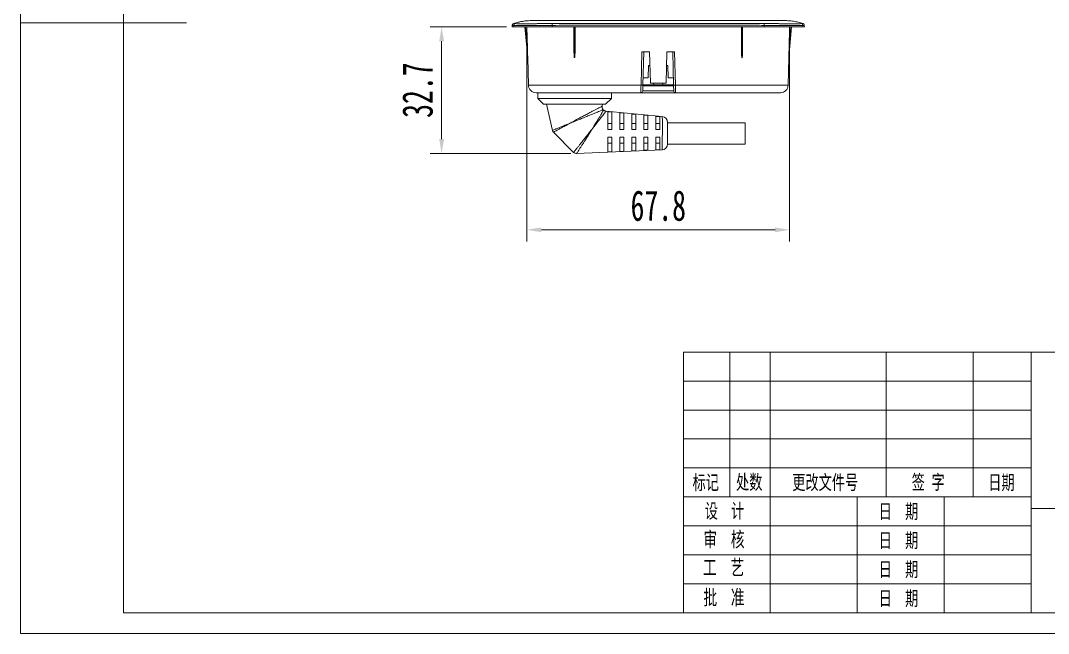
# Model space of a CAD drawing. Header units: millimetres. Extents: x 37 to 3702, y -325 to 1382.
# Drawn here: x 2699.8 to 2964.9, y -321.8 to -163.7 of the extents above; entities that cross this region are included whole.
import ezdxf

# ---------------------------------------------------------------- set-up
doc = ezdxf.new("R2010")
doc.units = ezdxf.units.MM
doc.header["$PDSIZE"] = -1
doc.layers.get('0').update_dxf_attribs({"lineweight": 20})
for name, color, linetype, lineweight in [('1轮廓实线层', 7, 'Continuous', 30), ('2细线层', 4, 'Continuous', 0), ('AM_5', 3, 'Continuous', 25), ('CAXA0', 7, 'Continuous', 70), ('CAXA3', 7, 'Continuous', 18), ('图框层', 7, 'Continuous', 15)]:
    doc.layers.add(name, color=color, linetype=linetype, lineweight=lineweight)
doc.layers.add('5剖面线层', color=2, linetype='Continuous')
doc.styles.add('标准', font='', dxfattribs={"width": 0.667})
doc.styles.get('标准').set_extended_font_data('SimSun')
doc.dimstyles.new('标准$0', dxfattribs={"dimscale": 1.5, "dimtxt": 5.25, "dimasz": 2.5, "dimexe": 2, "dimexo": 1, "dimgap": 1.5, "dimtad": 1, "dimdec": 1, "dimdsep": 46, "dimtxsty": '标准', "dimcen": 2.5, "dimadec": 0, "dimazin": 0, "dimtfac": 0.714286, "dimtdec": 1, "dimtmove": 0, "dimatfit": 3, "dimfxl": 0, "dimtolj": 1, "dimtzin": 0, "dimlwd": 15, "dimlwe": 15, "dimarcsym": 0})

# ---------------------------------------------------------------- blocks, each defined once
blk = doc.blocks.new('*D168')
at = {"layer": 'AM_5', "color": 0, "linetype": 'Continuous', "lineweight": 15, "transparency": 16777216}
for p, q in [((2830.38, -166.84), (2830.38, -220.71)), ((2898.15, -166.84), (2898.15, -220.71)), ((2834.13, -217.71), (2894.4, -217.71))]:
    blk.add_line(p, q, dxfattribs=at)
at = {"layer": 'AM_5', "color": 0, "transparency": 16777216}
for points in [[(2834.13, -217.09), (2834.13, -218.34), (2830.38, -217.71)], [(2894.4, -217.09), (2894.4, -218.34), (2898.15, -217.71)]]:
    blk.add_solid(points, dxfattribs=at)
at = {"layer": 'Defpoints', "color": 0, "transparency": 16777216}
for p in [(2830.38, -165.34), (2898.15, -165.34), (2898.15, -217.71)]:
    blk.add_point(p, dxfattribs=at)
at = {"layer": 'AM_5', "color": 0, "lineweight": 20, "transparency": 16777216, "insert": (2864.27, -211.52), "char_height": 7.875, "attachment_point": 5, "style": '标准'}
blk.add_mtext('\\A1;67.8', dxfattribs=at)
blk = doc.blocks.new('*D166')
at = {"color": 0, "linetype": 'Continuous', "lineweight": 15, "transparency": 16777216}
for p, q in [((2825.1, -165.34), (2805.39, -165.34)), ((2808.39, -169.09), (2808.39, -194.29)), ((2841.69, -198.04), (2805.39, -198.04))]:
    blk.add_line(p, q, dxfattribs=at)
at = {"color": 0, "transparency": 16777216}
for points in [[(2807.77, -169.09), (2809.02, -169.09), (2808.39, -165.34)], [(2807.77, -194.29), (2809.02, -194.29), (2808.39, -198.04)]]:
    blk.add_solid(points, dxfattribs=at)
at = {"layer": 'Defpoints', "color": 0, "transparency": 16777216}
for p in [(2826.6, -165.34), (2808.39, -198.04), (2843.19, -198.04)]:
    blk.add_point(p, dxfattribs=at)
at = {"color": 0, "lineweight": 20, "transparency": 16777216, "insert": (2802.21, -181.69), "char_height": 7.875, "attachment_point": 5, "rotation": 90, "style": '标准'}
blk.add_mtext('\\A1;32.7', dxfattribs=at)

msp = doc.modelspace()

# ---------------------------------------------------------------- linework, layer by layer
at = {"color": 7, "lineweight": 20}
for p, q in [((2896.87, -163.74), (2831.67, -163.74)), ((2826.61, -164.97), (2826.6, -165.34)), ((2826.99, -165.34), (2826.6, -165.34)), ((2826.99, -165.34), (2827.01, -164.99)), ((2829.88, -165.34), (2830.59, -173.34)), ((2830.03, -165.34), (2830.53, -170.94)), ((2830.38, -165.34), (2830.53, -170.94)), ((2836.93, -165.34), (2836.93, -164.97)), ((2891.6, -165.34), (2836.93, -165.34)), ((2842.52, -170.94), (2842.52, -165.34)), ((2842.67, -165.34), (2842.67, -173.33)), ((2842.82, -165.34), (2842.82, -170.92)), ((2885.72, -170.9), (2885.72, -165.34)), ((2885.87, -173.32), (2885.87, -165.34)), ((2886.02, -165.34), (2886.02, -170.94)), ((2891.6, -165.34), (2891.6, -164.97)), ((2897.94, -173.34), (2898.65, -165.34)), ((2898, -170.94), (2898.15, -165.34)), ((2898, -170.94), (2898.5, -165.34)), ((2901.54, -165.34), (2901.52, -164.99)), ((2901.94, -165.34), (2901.54, -165.34)), ((2901.94, -165.34), (2901.92, -164.97)), ((2859.82, -180.39), (2860.04, -171.84)), ((2862.02, -171.84), (2860.04, -171.84)), ((2860.54, -171.84), (2860.32, -180.39)), ((2862.02, -171.84), (2862.23, -179.84)), ((2866.3, -179.84), (2866.51, -171.84)), ((2866.51, -171.84), (2868.49, -171.84)), ((2868.21, -180.39), (2867.99, -171.84)), ((2868.49, -171.84), (2868.71, -180.39)), ((2830.59, -173.34), (2830.77, -180.39)), ((2830.59, -173.34), (2830.59, -173.34)), ((2830.59, -173.34), (2830.59, -173.34)), ((2897.76, -180.39), (2897.94, -173.33)), ((2897.94, -173.33), (2897.94, -173.33)), ((2897.94, -173.34), (2897.94, -173.33)), ((2861.77, -175.34), (2861.7, -178.54)), ((2861.77, -175.34), (2862.11, -175.34)), ((2866.42, -175.34), (2866.76, -175.34)), ((2866.76, -175.34), (2866.83, -178.54)), ((2860.37, -178.54), (2861.7, -178.54)), ((2866.3, -179.84), (2862.23, -179.84)), ((2863.08, -179.84), (2863.08, -180.34)), ((2865.45, -179.84), (2865.45, -180.34)), ((2866.83, -178.54), (2868.17, -178.54)), ((2833.17, -183.84), (2833.17, -182.34)), ((2852.17, -182.34), (2852.17, -183.84)), ((2868.75, -182.34), (2859.78, -182.34)), ((2860.28, -181.85), (2868.25, -181.85)), ((2860.32, -180.34), (2860.36, -180.34)), ((2860.35, -180.53), (2860.36, -180.34)), ((2868.18, -180.53), (2860.35, -180.53)), ((2860.55, -180.34), (2863.08, -180.34)), ((2863.08, -180.34), (2865.45, -180.34)), ((2865.45, -180.34), (2867.98, -180.34)), ((2868.18, -180.34), (2868.18, -180.53)), ((2868.18, -180.34), (2868.21, -180.34)), ((2834.67, -185.34), (2833.17, -183.84)), ((2852.17, -183.84), (2833.17, -183.84)), ((2834.67, -185.34), (2850.67, -185.34)), ((2836.97, -192.06), (2835.42, -185.34)), ((2849.92, -185.34), (2849.81, -185.81)), ((2852.17, -183.84), (2850.67, -185.34)), ((2850.07, -186.72), (2850.18, -186.83)), ((2850.8, -187.12), (2865.31, -188.51)), ((2851.27, -187.24), (2852.27, -187.34)), ((2854.37, -187.54), (2855.37, -187.64)), ((2857.47, -187.85), (2858.47, -187.94)), ((2860.57, -188.15), (2861.57, -188.25)), ((2852.27, -190.27), (2851.27, -190.27)), ((2855.37, -190.27), (2854.37, -190.27)), ((2858.47, -190.27), (2857.47, -190.27)), ((2861.57, -190.27), (2860.57, -190.27)), ((2863.67, -188.46), (2864.67, -188.56)), ((2864.67, -190.27), (2863.67, -190.27)), ((2866.67, -195.6), (2866.67, -190)), ((2866.67, -190.09), (2886.67, -190.09)), ((2886.67, -195.59), (2886.67, -190.09)), ((2842.44, -197.75), (2837.23, -192.54)), ((2847.06, -191.91), (2847.43, -191.38)), ((2847.08, -191.94), (2847.06, -191.91)), ((2847.4, -191.35), (2847.43, -191.38)), ((2852.27, -191.84), (2851.27, -191.84)), ((2855.37, -191.84), (2854.37, -191.84)), ((2858.47, -191.84), (2857.47, -191.84)), ((2861.57, -191.84), (2860.57, -191.84)), ((2864.67, -191.84), (2863.67, -191.84)), ((2851.27, -193.84), (2852.27, -193.84)), ((2852.27, -195.4), (2851.27, -195.4)), ((2854.37, -193.84), (2855.37, -193.84)), ((2855.37, -195.4), (2854.37, -195.4)), ((2857.47, -193.84), (2858.47, -193.84)), ((2858.47, -195.4), (2857.47, -195.4)), ((2860.57, -193.84), (2861.57, -193.84)), ((2861.57, -195.4), (2860.57, -195.4)), ((2863.67, -193.84), (2864.67, -193.84)), ((2864.67, -195.4), (2863.67, -195.4)), ((2886.67, -195.59), (2866.67, -195.59)), ((2865.36, -197.09), (2843.19, -198.04)), ((2852.27, -197.57), (2851.27, -197.61)), ((2855.37, -197.43), (2854.37, -197.48)), ((2858.47, -197.29), (2857.47, -197.34)), ((2861.57, -197.15), (2860.57, -197.2)), ((2864.67, -197.01), (2863.67, -197.05)), ((2870.73, -249.24), (2870.73, -316.53)), ((2870.73, -249.24), (2870.73, -316.53))]:
    msp.add_line(p, q, dxfattribs=at)
for centre, radius, start, end in [((2827.51, -165.01), 0.5, 106.9876, 177.5935), ((2415.99, -170.01), 420.98, 0.6857, 0.7469), ((3312.62, -170.01), 421.05, 179.2532, 179.3144), ((2901.03, -165.01), 0.5, 2.4065, 73.0125), ((2832.77, -180.34), 2, 181.5178, 270.0044), ((2859.78, -181.84), 0.5, 270, 358.5), ((2860.07, -175.61), 4.78, 267.0055, 272.9945), ((2868.46, -175.61), 4.78, 267.0055, 272.9945), ((2868.75, -181.84), 0.5, 181.5, 270), ((2895.76, -180.34), 2, 269.9927, 358.4989), ((2850.78, -186.02), 1, 167.6897, 224.6886), ((2850.89, -186.13), 1, 225.0396, 264.5064), ((2834.04, -193.81), 9.57, 25.1653, 26.1496), ((2683.75, -191.15), 181.58, 358.1229, 0.8341), ((2865.17, -190), 1.5, 0, 84.5769), ((2837.94, -191.83), 1, 192.9787, 225.03), ((2865.17, -195.6), 1.5, 272.4089, 0), ((2843.15, -197.04), 1, 225.0132, 272.4777)]:
    msp.add_arc(centre, radius, start, end, dxfattribs=at)
for points, knots in [([(2831.67, -163.74), (2831.37, -163.74), (2830.71, -163.75), (2829.76, -163.85), (2828.79, -164.01), (2827.88, -164.22), (2827.26, -164.42), (2826.95, -164.52)], [0, 0, 0, 0, 0.183406, 0.4142, 0.59447, 0.796009, 1, 1, 1, 1]), ([(2901.58, -164.52), (2901.18, -164.4), (2900.39, -164.14), (2899.18, -163.91), (2898, -163.76), (2897.24, -163.74), (2896.87, -163.74)], [0, 0, 0, 0, 0.259692, 0.522154, 0.768806, 1, 1, 1, 1]), ([(2827.01, -164.99), (2826.9, -164.98), (2826.68, -164.97), (2826.58, -164.97), (2826.61, -164.97), (2826.61, -164.97)], [0, 0, 0, 0, 0.495171, 0.992234, 1, 1, 1, 1]), ([(2826.95, -164.52), (2826.93, -164.53), (2826.88, -164.54), (2826.8, -164.6), (2826.71, -164.68), (2826.63, -164.82), (2826.62, -164.92), (2826.61, -164.97)], [0, 0, 0, 0, 0.104387, 0.253522, 0.472708, 0.747218, 1, 1, 1, 1]), ([(2826.95, -164.52), (2826.97, -164.52), (2827, -164.52), (2827.24, -164.53), (2827.36, -164.53)], [0, 0, 0, 0, 0.494563, 1, 1, 1, 1]), ([(2836.93, -165.34), (2836.65, -165.34), (2836.09, -165.34), (2835.15, -165.34), (2834.14, -165.34), (2833.07, -165.34), (2832.06, -165.34), (2831.1, -165.34), (2830.22, -165.34), (2829.43, -165.34), (2828.73, -165.34), (2828.13, -165.34), (2827.62, -165.34), (2827.21, -165.34), (2827.06, -165.34), (2826.99, -165.34)], [0, 0, 0, 0, 0.0586179, 0.1172358, 0.1949463, 0.2729051, 0.3506163, 0.4282988, 0.50623, 0.5839136, 0.6615231, 0.7393804, 0.8169909, 0.9084952, 1, 1, 1, 1]), ([(2836.93, -164.97), (2836.93, -164.97), (2836.62, -164.97), (2835.99, -164.98), (2835, -164.98), (2833.97, -164.99), (2832.91, -164.99), (2831.91, -165), (2830.97, -165), (2830.1, -165), (2829.32, -165), (2828.64, -165), (2828.06, -165), (2827.58, -165), (2827.21, -164.99), (2827.06, -164.99), (2827.01, -164.99), (2827.01, -164.99)], [0, 0, 0, 0, 0.000004, 0.06495, 0.129896, 0.207503, 0.285356, 0.362963, 0.44061, 0.518505, 0.596154, 0.673742, 0.751579, 0.829168, 0.914582, 0.999996, 1, 1, 1, 1]), ([(2827.36, -164.53), (2827.43, -164.53), (2827.56, -164.53), (2827.92, -164.54), (2828.39, -164.54), (2828.95, -164.54), (2829.61, -164.54), (2830.36, -164.54), (2831.19, -164.54), (2832.09, -164.54), (2833.06, -164.53), (2834.07, -164.53), (2835.07, -164.53), (2836.02, -164.52), (2836.63, -164.52), (2836.93, -164.52)], [0, 0, 0, 0, 0.0854239, 0.1708449, 0.2483884, 0.3261717, 0.4037117, 0.4813209, 0.5591732, 0.6367811, 0.7144072, 0.7922753, 0.8699066, 0.9349522, 1, 1, 1, 1]), ([(2836.93, -164.52), (2839.32, -164.51), (2844.09, -164.5), (2855.96, -164.51), (2868.62, -164.5), (2880.48, -164.51), (2886.84, -164.5), (2890.01, -164.51), (2891.6, -164.52)], [0, 0, 0, 0, 0.130961, 0.261929, 0.651384, 0.825691, 0.912847, 1, 1, 1, 1]), ([(2891.6, -164.97), (2889.92, -164.96), (2886.55, -164.93), (2879.83, -164.95), (2868.06, -164.94), (2855.59, -164.95), (2844.09, -164.94), (2839.32, -164.96), (2836.93, -164.97)], [0, 0, 0, 0, 0.092263, 0.184529, 0.369061, 0.738121, 0.86906, 1, 1, 1, 1]), ([(2891.6, -164.52), (2892, -164.52), (2892.79, -164.53), (2893.93, -164.53), (2895, -164.53), (2895.99, -164.54), (2896.92, -164.54), (2897.79, -164.54), (2898.58, -164.54), (2899.28, -164.54), (2899.89, -164.54), (2900.39, -164.54), (2900.77, -164.54), (2901.03, -164.53), (2901.12, -164.53), (2901.17, -164.53)], [0, 0, 0, 0, 0.085479, 0.170953, 0.248583, 0.326452, 0.404075, 0.481679, 0.559526, 0.637128, 0.714698, 0.79251, 0.870082, 0.93504, 1, 1, 1, 1]), ([(2901.52, -164.99), (2901.52, -164.99), (2901.49, -164.99), (2901.38, -164.99), (2901.12, -165), (2900.73, -165), (2900.21, -165), (2899.58, -165), (2898.85, -165), (2898.03, -165), (2897.13, -165), (2896.15, -165), (2895.12, -164.99), (2894.01, -164.99), (2892.83, -164.98), (2892.01, -164.97), (2891.6, -164.97), (2891.6, -164.97)], [0, 0, 0, 0, 0.000004, 0.064949, 0.129894, 0.207505, 0.285363, 0.362975, 0.44062, 0.518515, 0.596162, 0.673783, 0.751653, 0.829276, 0.914636, 0.999996, 1, 1, 1, 1]), ([(2901.54, -165.34), (2901.5, -165.34), (2901.41, -165.34), (2901.18, -165.34), (2900.82, -165.34), (2900.32, -165.34), (2899.7, -165.34), (2898.99, -165.34), (2898.18, -165.34), (2897.28, -165.34), (2896.32, -165.34), (2895.29, -165.34), (2894.16, -165.34), (2892.92, -165.34), (2892.04, -165.34), (2891.6, -165.34)], [0, 0, 0, 0, 0.058618, 0.117236, 0.194938, 0.272888, 0.35059, 0.42827, 0.5062, 0.583882, 0.66152, 0.739407, 0.817047, 0.908523, 1, 1, 1, 1]), ([(2901.17, -164.53), (2901.28, -164.53), (2901.51, -164.52), (2901.61, -164.52), (2901.58, -164.52), (2901.58, -164.52)], [0, 0, 0, 0, 0.494577, 0.991314, 1, 1, 1, 1]), ([(2901.92, -164.97), (2901.9, -164.97), (2901.87, -164.97), (2901.64, -164.98), (2901.52, -164.99)], [0, 0, 0, 0, 0.495126, 1, 1, 1, 1]), ([(2901.92, -164.97), (2901.91, -164.93), (2901.91, -164.84), (2901.85, -164.73), (2901.78, -164.64), (2901.7, -164.58), (2901.64, -164.54), (2901.6, -164.53), (2901.58, -164.52)], [0, 0, 0, 0, 0.216422, 0.4356, 0.624223, 0.7856, 0.919266, 1, 1, 1, 1]), ([(2830.53, -170.94), (2830.53, -171.04), (2830.54, -171.54), (2830.56, -172.15), (2830.57, -172.71), (2830.58, -172.93), (2830.58, -173.07), (2830.58, -173.16), (2830.59, -173.23), (2830.59, -173.27), (2830.59, -173.29), (2830.59, -173.31), (2830.59, -173.32), (2830.59, -173.33), (2830.59, -173.33), (2830.59, -173.33), (2830.59, -173.34)], [0, 0, 0, 0, 0.124574, 0.622954, 0.750272, 0.834781, 0.890829, 0.927985, 0.952621, 0.968971, 0.979848, 0.98712, 0.993782, 0.996618, 0.998813, 1, 1, 1, 1]), ([(2842.67, -173.33), (2842.66, -173.33), (2842.66, -173.33), (2842.66, -173.33), (2842.65, -173.32), (2842.63, -173.28), (2842.59, -173.1), (2842.53, -172.31), (2842.52, -171.56), (2842.52, -170.94)], [0, 0, 0, 0, 0.001424, 0.003171, 0.00619, 0.015859, 0.060781, 0.239136, 1, 1, 1, 1]), ([(2842.82, -170.92), (2842.82, -171.02), (2842.81, -171.52), (2842.8, -172.12), (2842.77, -172.69), (2842.75, -172.91), (2842.74, -173.05), (2842.72, -173.15), (2842.71, -173.21), (2842.7, -173.26), (2842.7, -173.28), (2842.69, -173.3), (2842.68, -173.32), (2842.68, -173.33), (2842.67, -173.33), (2842.67, -173.33), (2842.67, -173.33), (2842.67, -173.33)], [0, 0, 0, 0, 0.1233615, 0.6168868, 0.7430879, 0.8276203, 0.8842532, 0.9222169, 0.9476947, 0.9648269, 0.976385, 0.9842243, 0.9895878, 0.9950201, 0.9972059, 0.9989902, 1, 1, 1, 1]), ([(2885.87, -173.32), (2885.86, -173.32), (2885.86, -173.32), (2885.85, -173.31), (2885.84, -173.29), (2885.81, -173.18), (2885.76, -172.74), (2885.72, -171.96), (2885.72, -171.26), (2885.72, -170.9)], [0, 0, 0, 0, 0.001622, 0.003975, 0.010343, 0.036473, 0.140081, 0.553512, 1, 1, 1, 1]), ([(2886.02, -170.94), (2886.02, -171.04), (2886.01, -171.54), (2886, -172.14), (2885.97, -172.7), (2885.95, -172.91), (2885.94, -173.04), (2885.92, -173.14), (2885.91, -173.2), (2885.91, -173.24), (2885.9, -173.27), (2885.89, -173.29), (2885.89, -173.3), (2885.88, -173.31), (2885.88, -173.32), (2885.87, -173.32), (2885.87, -173.32), (2885.87, -173.32), (2885.87, -173.32)], [0, 0, 0, 0, 0.124953, 0.624849, 0.747638, 0.82971, 0.884667, 0.921551, 0.946376, 0.963151, 0.974548, 0.98235, 0.98775, 0.992993, 0.995753, 0.997719, 0.99914, 1, 1, 1, 1]), ([(2897.94, -173.33), (2897.94, -173.33), (2897.94, -173.31), (2897.95, -173.2), (2897.96, -172.77), (2897.98, -171.99), (2897.99, -171.3), (2898, -170.94)], [0, 0, 0, 0, 0.007147, 0.033322, 0.137114, 0.551261, 1, 1, 1, 1]), ([(2830.77, -180.39), (2830.77, -180.39), (2830.76, -180.39), (2830.81, -180.39), (2830.93, -180.39), (2831.13, -180.39), (2831.42, -180.39), (2831.79, -180.39), (2832.24, -180.39), (2832.76, -180.39), (2833.36, -180.39), (2834.03, -180.39), (2834.75, -180.39), (2835.52, -180.39), (2836.35, -180.39), (2837.22, -180.39), (2838.13, -180.39), (2839.07, -180.39), (2840.04, -180.39), (2841.25, -180.39), (2842.72, -180.39), (2844.96, -180.39), (2848.9, -180.39), (2854.04, -180.39), (2858.05, -180.39), (2859.82, -180.39)], [0, 0, 0, 0, 0.000011, 0.028446, 0.055801, 0.083338, 0.111256, 0.139372, 0.167257, 0.195344, 0.223744, 0.252567, 0.280067, 0.307758, 0.33585, 0.364145, 0.3917, 0.419446, 0.447594, 0.475949, 0.522691, 0.56976, 0.663895, 0.852172, 1, 1, 1, 1]), ([(2859.78, -182.34), (2854.5, -182.34), (2848.78, -182.34), (2842.62, -182.34), (2841.38, -182.34), (2840.22, -182.34), (2839.16, -182.34), (2838.14, -182.34), (2837.18, -182.34), (2836.29, -182.34), (2835.48, -182.34), (2834.75, -182.34), (2834.13, -182.34), (2833.61, -182.34), (2833.22, -182.34), (2832.95, -182.34), (2832.79, -182.34), (2832.79, -182.34), (2832.78, -182.34)], [0, 0, 0, 0, 0.484471, 0.524736, 0.564909, 0.598844, 0.632887, 0.666823, 0.700686, 0.734656, 0.768519, 0.802863, 0.837317, 0.871656, 0.905383, 0.939217, 0.972949, 1, 1, 1, 1]), ([(2859.78, -182.34), (2859.78, -182.31), (2859.78, -182.27), (2859.79, -181.92), (2859.8, -181.42), (2859.81, -180.87), (2859.81, -180.52), (2859.82, -180.39)], [0, 0, 0, 0, 0.218251, 0.436494, 0.65476, 0.873088, 1, 1, 1, 1]), ([(2860.32, -180.39), (2860.31, -180.49), (2860.31, -180.75), (2860.3, -181.16), (2860.29, -181.54), (2860.28, -181.8), (2860.28, -181.83), (2860.28, -181.85)], [0, 0, 0, 0, 0.126921, 0.345261, 0.563529, 0.781764, 1, 1, 1, 1]), ([(2860.35, -180.53), (2860.35, -180.51), (2860.36, -180.46), (2860.39, -180.4), (2860.45, -180.36), (2860.5, -180.34), (2860.54, -180.34), (2860.55, -180.34)], [0, 0, 0, 0, 0.216019, 0.431994, 0.649155, 0.868377, 1, 1, 1, 1]), ([(2867.98, -180.34), (2868, -180.34), (2868.05, -180.34), (2868.11, -180.38), (2868.15, -180.43), (2868.18, -180.48), (2868.18, -180.52), (2868.18, -180.53)], [0, 0, 0, 0, 0.221264, 0.442555, 0.662996, 0.881463, 1, 1, 1, 1]), ([(2868.25, -181.85), (2868.25, -181.84), (2868.25, -181.83), (2868.25, -181.66), (2868.24, -181.33), (2868.23, -180.89), (2868.22, -180.56), (2868.21, -180.39)], [0, 0, 0, 0, 0.12646, 0.344774, 0.563159, 0.78158, 1, 1, 1, 1]), ([(2868.71, -180.39), (2868.72, -180.61), (2868.73, -181.06), (2868.74, -181.65), (2868.75, -182.09), (2868.75, -182.31), (2868.75, -182.33), (2868.75, -182.34)], [0, 0, 0, 0, 0.218405, 0.436818, 0.655205, 0.87353, 1, 1, 1, 1]), ([(2868.71, -180.39), (2872.25, -180.39), (2877.54, -180.39), (2883.29, -180.39), (2885.93, -180.39), (2887.27, -180.39), (2888.6, -180.39), (2889.79, -180.39), (2890.83, -180.39), (2891.72, -180.39), (2892.58, -180.39), (2893.39, -180.39), (2894.13, -180.39), (2894.82, -180.39), (2895.45, -180.39), (2896.02, -180.39), (2896.51, -180.39), (2896.92, -180.39), (2897.25, -180.39), (2897.51, -180.39), (2897.67, -180.39), (2897.75, -180.39), (2897.75, -180.39), (2897.75, -180.39)], [0, 0, 0, 0, 0.295805, 0.443708, 0.480685, 0.517733, 0.555538, 0.593844, 0.621467, 0.649284, 0.6774, 0.705928, 0.733515, 0.761293, 0.789366, 0.817844, 0.8455, 0.873355, 0.901831, 0.930516, 0.95802, 0.985712, 1, 1, 1, 1]), ([(2895.75, -182.34), (2895.74, -182.34), (2895.73, -182.34), (2895.56, -182.34), (2895.27, -182.34), (2894.85, -182.34), (2894.32, -182.34), (2893.69, -182.34), (2892.95, -182.34), (2892.13, -182.34), (2891.23, -182.34), (2890.26, -182.34), (2889.17, -182.34), (2887.95, -182.34), (2886.62, -182.34), (2885.28, -182.34), (2882.54, -182.34), (2877.04, -182.34), (2871.98, -182.34), (2868.75, -182.34)], [0, 0, 0, 0, 0.028347, 0.062299, 0.096574, 0.130956, 0.165225, 0.199318, 0.233518, 0.26761, 0.301708, 0.335916, 0.370016, 0.410781, 0.451816, 0.493153, 0.534332, 0.703377, 1, 1, 1, 1]), ([(2849.79, -185.8), (2849.79, -185.8), (2849.8, -185.8), (2849.65, -185.88), (2849.36, -186.03), (2848.92, -186.26), (2848.35, -186.56), (2847.65, -186.92), (2846.84, -187.35), (2845.9, -187.85), (2844.87, -188.39), (2843.76, -188.98), (2843.01, -189.38), (2842.63, -189.59)], [0, 0, 0, 0, 0.045737, 0.129336, 0.213108, 0.29926, 0.387333, 0.477653, 0.573911, 0.672491, 0.778335, 0.886762, 1, 1, 1, 1]), ([(2842.7, -189.74), (2843.1, -189.57), (2843.88, -189.26), (2845.03, -188.78), (2846.09, -188.35), (2847.06, -187.95), (2847.88, -187.62), (2848.6, -187.32), (2849.17, -187.09), (2849.62, -186.91), (2849.93, -186.79), (2850.08, -186.72), (2850.06, -186.73), (2850.05, -186.74)], [0, 0, 0, 0, 0.114439, 0.221044, 0.330212, 0.426689, 0.525377, 0.613185, 0.703086, 0.786208, 0.87155, 0.96607, 1, 1, 1, 1]), ([(2850.18, -186.83), (2850.17, -186.85), (2850.16, -186.87), (2850.02, -187.1), (2849.81, -187.45), (2849.52, -187.93), (2849.16, -188.53), (2848.72, -189.25), (2848.21, -190.06), (2847.78, -190.76), (2847.5, -191.2), (2847.41, -191.33), (2847.4, -191.35)], [0, 0, 0, 0, 0.111613, 0.22651, 0.33893, 0.454439, 0.571742, 0.692081, 0.817262, 0.945685, 0.990499, 1, 1, 1, 1]), ([(2847.43, -191.38), (2847.43, -191.38), (2847.45, -191.36), (2847.55, -191.24), (2847.88, -190.84), (2848.4, -190.19), (2849, -189.44), (2849.53, -188.76), (2849.97, -188.19), (2850.33, -187.72), (2850.59, -187.38), (2850.76, -187.16), (2850.78, -187.14), (2850.8, -187.12)], [0, 0, 0, 0, 0.000007, 0.009508, 0.054186, 0.178951, 0.306635, 0.423833, 0.543937, 0.656539, 0.772269, 0.884379, 1, 1, 1, 1]), ([(2851.27, -187.24), (2851.27, -187.32), (2851.27, -187.47), (2851.27, -187.94), (2851.27, -188.57), (2851.27, -189.3), (2851.27, -190.13), (2851.27, -190.97), (2851.27, -191.56), (2851.27, -191.84)], [0, 0, 0, 0, 0.159219, 0.323953, 0.469164, 0.619662, 0.748739, 0.882559, 1, 1, 1, 1]), ([(2852.27, -187.34), (2852.27, -187.42), (2852.27, -187.58), (2852.27, -188.06), (2852.27, -188.68), (2852.27, -189.41), (2852.27, -190.22), (2852.27, -191.03), (2852.27, -191.59), (2852.27, -191.84)], [0, 0, 0, 0, 0.163031, 0.332005, 0.477174, 0.627586, 0.75718, 0.89147, 1, 1, 1, 1]), ([(2854.37, -187.54), (2854.37, -187.61), (2854.37, -187.75), (2854.37, -188.14), (2854.37, -188.68), (2854.37, -189.34), (2854.37, -190.11), (2854.37, -190.93), (2854.37, -191.53), (2854.37, -191.84)], [0, 0, 0, 0, 0.145077, 0.294236, 0.439396, 0.589482, 0.723115, 0.861485, 1, 1, 1, 1]), ([(2855.37, -187.64), (2855.37, -187.71), (2855.37, -187.84), (2855.37, -188.23), (2855.37, -188.76), (2855.37, -189.41), (2855.37, -190.16), (2855.37, -190.96), (2855.37, -191.55), (2855.37, -191.84)], [0, 0, 0, 0, 0.1451526, 0.2943875, 0.4396172, 0.5897066, 0.7243723, 0.8637464, 1, 1, 1, 1]), ([(2857.47, -187.85), (2857.47, -187.91), (2857.47, -188.05), (2857.47, -188.43), (2857.47, -188.93), (2857.47, -189.56), (2857.47, -190.27), (2857.47, -191.03), (2857.47, -191.58), (2857.47, -191.84)], [0, 0, 0, 0, 0.145487, 0.295068, 0.440619, 0.590899, 0.727948, 0.86965, 1, 1, 1, 1]), ([(2858.47, -187.94), (2858.47, -188.01), (2858.47, -188.14), (2858.47, -188.52), (2858.47, -189.02), (2858.47, -189.63), (2858.47, -190.33), (2858.47, -191.07), (2858.47, -191.59), (2858.47, -191.84)], [0, 0, 0, 0, 0.145749, 0.295603, 0.44141, 0.591886, 0.73019, 0.873121, 1, 1, 1, 1]), ([(2860.57, -188.15), (2860.57, -188.22), (2860.57, -188.35), (2860.57, -188.71), (2860.57, -189.19), (2860.57, -189.78), (2860.57, -190.45), (2860.57, -191.14), (2860.57, -191.62), (2860.57, -191.84)], [0, 0, 0, 0, 0.146576, 0.297298, 0.443916, 0.595092, 0.73634, 0.882167, 1, 1, 1, 1]), ([(2841.26, -190.33), (2841.25, -190.33), (2840.89, -190.48), (2840.17, -190.77), (2839.2, -191.16), (2838.5, -191.45), (2838.02, -191.64), (2837.63, -191.79), (2837.26, -191.94), (2837.01, -192.04), (2836.98, -192.05), (2836.97, -192.06)], [0, 0, 0, 0, 0.002413, 0.154323, 0.311134, 0.460488, 0.537663, 0.61561, 0.750438, 0.890018, 1, 1, 1, 1]), ([(2837.23, -192.54), (2837.25, -192.53), (2837.27, -192.52), (2837.5, -192.39), (2837.91, -192.16), (2838.52, -191.83), (2839.3, -191.4), (2840.22, -190.9), (2840.9, -190.53), (2841.25, -190.33), (2841.26, -190.33)], [0, 0, 0, 0, 0.109898, 0.244603, 0.384103, 0.533397, 0.688325, 0.840506, 0.997579, 1, 1, 1, 1]), ([(2842.63, -189.59), (2842.4, -189.72), (2841.94, -189.96), (2841.49, -190.21), (2841.26, -190.33), (2841.26, -190.33)], [0, 0, 0, 0, 0.499804, 0.98702, 1, 1, 1, 1]), ([(2841.26, -190.33), (2841.26, -190.33), (2841.5, -190.23), (2841.98, -190.04), (2842.46, -189.84), (2842.7, -189.74)], [0, 0, 0, 0, 0.013212, 0.500503, 1, 1, 1, 1]), ([(2861.57, -188.25), (2861.57, -188.31), (2861.57, -188.45), (2861.57, -188.81), (2861.57, -189.28), (2861.57, -189.85), (2861.57, -190.51), (2861.57, -191.18), (2861.57, -191.64), (2861.57, -191.84)], [0, 0, 0, 0, 0.147131, 0.298436, 0.445602, 0.597278, 0.740102, 0.887486, 1, 1, 1, 1]), ([(2863.67, -188.46), (2863.67, -188.61), (2863.67, -188.93), (2863.67, -189.81), (2863.67, -190.65), (2863.67, -191.26), (2863.67, -191.67), (2863.67, -191.84)], [0, 0, 0, 0, 0.301316, 0.602791, 0.749705, 0.901157, 1, 1, 1, 1]), ([(2864.67, -188.56), (2864.67, -188.71), (2864.67, -189.03), (2864.67, -190.06), (2864.67, -191.07), (2864.67, -191.69), (2864.67, -191.84)], [0, 0, 0, 0, 0.303764, 0.607602, 0.909304, 1, 1, 1, 1]), ([(2847.06, -191.91), (2847, -191.98), (2846.7, -192.33), (2846.18, -193.01), (2845.49, -193.88), (2844.83, -194.71), (2844.25, -195.45), (2843.72, -196.11), (2843.29, -196.67), (2842.93, -197.13), (2842.66, -197.47), (2842.48, -197.7), (2842.46, -197.73), (2842.44, -197.75)], [0, 0, 0, 0, 0.0245766, 0.127733, 0.233719, 0.3318272, 0.4324632, 0.5254703, 0.6208297, 0.7109044, 0.8033492, 0.9000787, 1, 1, 1, 1]), ([(2843.19, -198.04), (2843.2, -198.03), (2843.22, -198), (2843.37, -197.77), (2843.6, -197.43), (2843.89, -196.97), (2844.26, -196.41), (2844.69, -195.73), (2845.19, -194.95), (2845.73, -194.1), (2846.29, -193.2), (2846.69, -192.55), (2846.95, -192.12), (2847.03, -192.01), (2847.08, -191.94)], [0, 0, 0, 0, 0.095039, 0.193108, 0.28224, 0.37361, 0.466369, 0.561432, 0.660434, 0.762078, 0.859969, 0.960412, 0.975173, 1, 1, 1, 1]), ([(2851.27, -197.61), (2851.27, -197.53), (2851.27, -197.37), (2851.27, -196.88), (2851.27, -196.25), (2851.27, -195.53), (2851.27, -194.72), (2851.27, -194.13), (2851.27, -193.84)], [0, 0, 0, 0, 0.181919, 0.370587, 0.532052, 0.69872, 0.846917, 1, 1, 1, 1]), ([(2852.27, -197.57), (2852.27, -197.49), (2852.27, -197.32), (2852.27, -196.82), (2852.27, -196.19), (2852.27, -195.48), (2852.27, -194.69), (2852.27, -194.12), (2852.27, -193.84)], [0, 0, 0, 0, 0.185181, 0.377561, 0.538382, 0.704364, 0.849887, 1, 1, 1, 1]), ([(2854.37, -197.48), (2854.37, -197.31), (2854.37, -196.97), (2854.37, -195.73), (2854.37, -194.57), (2854.37, -193.91), (2854.37, -193.84)], [0, 0, 0, 0, 0.323407, 0.647144, 0.959908, 1, 1, 1, 1]), ([(2855.37, -197.43), (2855.37, -197.26), (2855.37, -196.93), (2855.37, -195.71), (2855.37, -194.57), (2855.37, -193.91), (2855.37, -193.84)], [0, 0, 0, 0, 0.3220985, 0.6444942, 0.9570587, 1, 1, 1, 1]), ([(2857.47, -197.34), (2857.47, -197.27), (2857.47, -197.13), (2857.47, -196.75), (2857.47, -196.24), (2857.47, -195.62), (2857.47, -194.9), (2857.47, -194.29), (2857.47, -193.92), (2857.47, -193.84)], [0, 0, 0, 0, 0.157424, 0.319371, 0.476817, 0.639033, 0.792673, 0.951339, 1, 1, 1, 1]), ([(2858.47, -197.29), (2858.47, -197.13), (2858.47, -196.8), (2858.47, -195.64), (2858.47, -194.55), (2858.47, -193.92), (2858.47, -193.84)], [0, 0, 0, 0, 0.318123, 0.636439, 0.948421, 1, 1, 1, 1]), ([(2860.57, -197.2), (2860.57, -197.03), (2860.57, -196.71), (2860.57, -195.59), (2860.57, -194.54), (2860.57, -193.93), (2860.57, -193.84)], [0, 0, 0, 0, 0.315547, 0.631214, 0.942859, 1, 1, 1, 1]), ([(2861.57, -197.15), (2861.57, -196.99), (2861.57, -196.66), (2861.57, -195.57), (2861.57, -194.54), (2861.57, -193.93), (2861.57, -193.84)], [0, 0, 0, 0, 0.314371, 0.628826, 0.940338, 1, 1, 1, 1]), ([(2863.67, -197.05), (2863.67, -196.89), (2863.67, -196.57), (2863.67, -195.52), (2863.67, -194.52), (2863.67, -193.94), (2863.67, -193.84)], [0, 0, 0, 0, 0.312047, 0.624101, 0.935414, 1, 1, 1, 1]), ([(2864.67, -197.01), (2864.67, -196.85), (2864.67, -196.53), (2864.67, -195.49), (2864.67, -194.52), (2864.67, -193.94), (2864.67, -193.84)], [0, 0, 0, 0, 0.3110211, 0.6220108, 0.9332795, 1, 1, 1, 1])]:
    msp.add_open_spline(points, degree=3, knots=knots, dxfattribs=at)
at = {"layer": '1轮廓实线层', "color": 7, "lineweight": 20}
for p, q in [((2870.73, -316.53), (2870.73, -249.24)), ((2870.73, -316.53), (2870.73, -249.24)), ((2870.73, -249.24), (3139.89, -249.24)), ((2870.73, -316.53), (2870.73, -249.24)), ((2870.73, -316.53), (2870.73, -249.24)), ((2870.73, -249.24), (3139.89, -249.24)), ((2882.69, -286.63), (2882.69, -249.24)), ((2882.69, -286.63), (2882.69, -249.24)), ((2893.16, -286.63), (2893.16, -249.24)), ((2893.16, -286.63), (2893.16, -249.24)), ((2923.07, -286.63), (2923.07, -249.24)), ((2923.07, -286.63), (2923.07, -249.24)), ((2945.5, -286.63), (2945.5, -249.24)), ((2945.5, -286.63), (2945.5, -249.24)), ((2960.45, -316.53), (2960.45, -249.24)), ((2960.45, -316.53), (2960.45, -249.24)), ((2870.73, -279.15), (2960.45, -279.15)), ((2870.73, -279.15), (2960.45, -279.15)), ((2870.73, -286.63), (2960.45, -286.63)), ((2870.73, -286.63), (2960.45, -286.63)), ((2893.16, -316.53), (2893.16, -286.63)), ((2893.16, -316.53), (2893.16, -286.63)), ((2915.59, -316.53), (2915.59, -286.63)), ((2915.59, -316.53), (2915.59, -286.63)), ((2938.02, -316.53), (2938.02, -286.63)), ((2938.02, -316.53), (2938.02, -286.63)), ((2960.45, -289.62), (3139.89, -289.62)), ((2960.45, -289.62), (3139.89, -289.62)), ((2870.73, -316.53), (3139.89, -316.53)), ((2870.73, -316.53), (3139.89, -316.53)), ((2870.73, -316.53), (3139.89, -316.53)), ((2870.73, -316.53), (3139.89, -316.53))]:
    msp.add_line(p, q, dxfattribs=at)
at = {"layer": '2细线层', "color": 7, "lineweight": 20}
for p, q in [((2699.78, -321.83), (2699.78, -6.87)), ((2870.73, -256.72), (2960.45, -256.72)), ((2870.73, -256.72), (2960.45, -256.72)), ((2870.73, -264.2), (2960.45, -264.2)), ((2870.73, -264.2), (2960.45, -264.2)), ((2870.73, -271.67), (2960.45, -271.67)), ((2870.73, -271.67), (2960.45, -271.67)), ((2870.73, -294.1), (2960.45, -294.1)), ((2870.73, -294.1), (2960.45, -294.1)), ((2870.73, -301.58), (2960.45, -301.58)), ((2870.73, -301.58), (2960.45, -301.58)), ((2870.73, -309.06), (2960.45, -309.06)), ((2870.73, -309.06), (2960.45, -309.06)), ((2699.78, -321.83), (3145.19, -321.83)), ((3145.19, -321.83), (2699.78, -321.83))]:
    msp.add_line(p, q, dxfattribs=at)
at = {"layer": '5剖面线层', "color": 7, "lineweight": 20}
msp.add_line((2699.78, -164.33), (2742.55, -164.33), dxfattribs=at)
at = {"layer": 'CAXA0', "color": 7, "lineweight": 20}
for p, q in [((2870.73, -249.24), (3139.89, -249.24)), ((2870.73, -249.24), (3139.89, -249.24)), ((2882.69, -286.63), (2882.69, -249.24)), ((2882.69, -286.63), (2882.69, -249.24)), ((2893.16, -249.24), (2893.16, -316.53)), ((2893.16, -249.24), (2893.16, -316.53)), ((2923.07, -286.63), (2923.07, -249.24)), ((2923.07, -286.63), (2923.07, -249.24)), ((2945.5, -286.63), (2945.5, -249.24)), ((2945.5, -286.63), (2945.5, -249.24)), ((2960.45, -249.24), (2960.45, -316.53)), ((2960.45, -249.24), (2960.45, -316.53)), ((2870.73, -279.15), (2960.45, -279.15)), ((2870.73, -279.15), (2960.45, -279.15)), ((2870.73, -286.63), (2960.45, -286.63)), ((2870.73, -286.63), (2960.45, -286.63)), ((2915.59, -286.63), (2915.59, -316.53)), ((2915.59, -286.63), (2915.59, -316.53)), ((2938.02, -286.63), (2938.02, -316.53)), ((2938.02, -286.63), (2938.02, -316.53)), ((2960.45, -289.62), (3050.17, -289.62)), ((2960.45, -289.62), (3050.17, -289.62)), ((2915.59, -309.06), (2960.45, -309.06)), ((2915.59, -309.06), (2960.45, -309.06)), ((3139.89, -316.53), (2870.73, -316.53)), ((3139.89, -316.53), (2870.73, -316.53)), ((3139.89, -316.53), (2870.73, -316.53)), ((3139.89, -316.53), (2870.73, -316.53))]:
    msp.add_line(p, q, dxfattribs=at)
at = {"layer": 'CAXA3', "color": 7, "lineweight": 20}
for p, q in [((2870.73, -256.72), (2960.45, -256.72)), ((2870.73, -256.72), (2960.45, -256.72)), ((2870.73, -264.2), (2960.45, -264.2)), ((2870.73, -264.2), (2960.45, -264.2)), ((2870.73, -271.67), (2960.45, -271.67)), ((2870.73, -271.67), (2960.45, -271.67)), ((2870.73, -294.1), (2960.45, -294.1)), ((2870.73, -294.1), (2960.45, -294.1)), ((2870.73, -301.58), (2960.45, -301.58)), ((2870.73, -301.58), (2960.45, -301.58)), ((2870.73, -309.06), (2915.59, -309.06)), ((2870.73, -309.06), (2915.59, -309.06))]:
    msp.add_line(p, q, dxfattribs=at)
at = {"layer": '图框层', "color": 7, "lineweight": 20}
for q in [(2726.29, -12.17), (3139.89, -316.53)]:
    msp.add_line((2726.29, -316.53), q, dxfattribs=at)

# ---------------------------------------------------------------- texts
at = {"color": 7, "lineweight": 20, "style": '标准', "width": 0.667}
for s, height, p in [('标记', 3.738, (2873.11, -284.73)), ('标记', 3.738, (2873.11, -284.73)), ('处数', 3.738, (2884.32, -284.67)), ('处数', 3.738, (2884.32, -284.67)), ('更改文件号', 3.738, (2898.83, -284.73)), ('更改文件号', 3.738, (2898.83, -284.73)), ('签 字', 3.738, (2929.64, -284.67)), ('签 字', 3.738, (2929.64, -284.67)), ('日期', 3.738, (2949.37, -284.73)), ('日期', 3.738, (2949.37, -284.73)), ('设  计', 3.738, (2876.26, -292.09)), ('设  计', 3.738, (2876.26, -292.09)), ('日  期', 3.738, (2921.12, -292.21)), ('日  期', 3.738, (2921.12, -292.21)), ('审  核', 3.888, (2875.91, -299.5)), ('审  核', 3.888, (2875.91, -299.5)), ('日  期', 3.738, (2921.12, -299.69)), ('日  期', 3.738, (2921.12, -299.69)), ('工  艺', 3.888, (2875.81, -306.74)), ('工  艺', 3.888, (2875.81, -306.74)), ('日  期', 3.738, (2921.12, -307.16)), ('日  期', 3.738, (2921.12, -307.16)), ('批  准', 3.888, (2875.91, -314.46)), ('批  准', 3.888, (2875.91, -314.46)), ('日  期', 3.738, (2921.12, -314.64)), ('日  期', 3.738, (2921.12, -314.64))]:
    msp.add_text(s, height=height, dxfattribs=at).set_placement(p)

# ---------------------------------------------------------------- dimensions: what is measured, and where the dimension line sits
at = {"color": 7, "lineweight": 20}
dim = msp.add_linear_dim(base=(2808.39, -198.04), p1=(2826.6, -165.34), p2=(2843.19, -198.04), angle=90, dimstyle='标准$0', dxfattribs=at)
dim.commit()
dim.dimension.update_dxf_attribs({"geometry": '*D166', "text_midpoint": (2802.21, -181.69)})
at = {"layer": 'AM_5', "color": 7, "lineweight": 20}
dim = msp.add_linear_dim(base=(2898.15, -217.71), p1=(2830.38, -165.34), p2=(2898.15, -165.34), dimstyle='标准$0', dxfattribs=at)
dim.commit()
dim.dimension.update_dxf_attribs({"geometry": '*D168', "text_midpoint": (2864.27, -211.52)})

doc.saveas('drawing.dxf')
